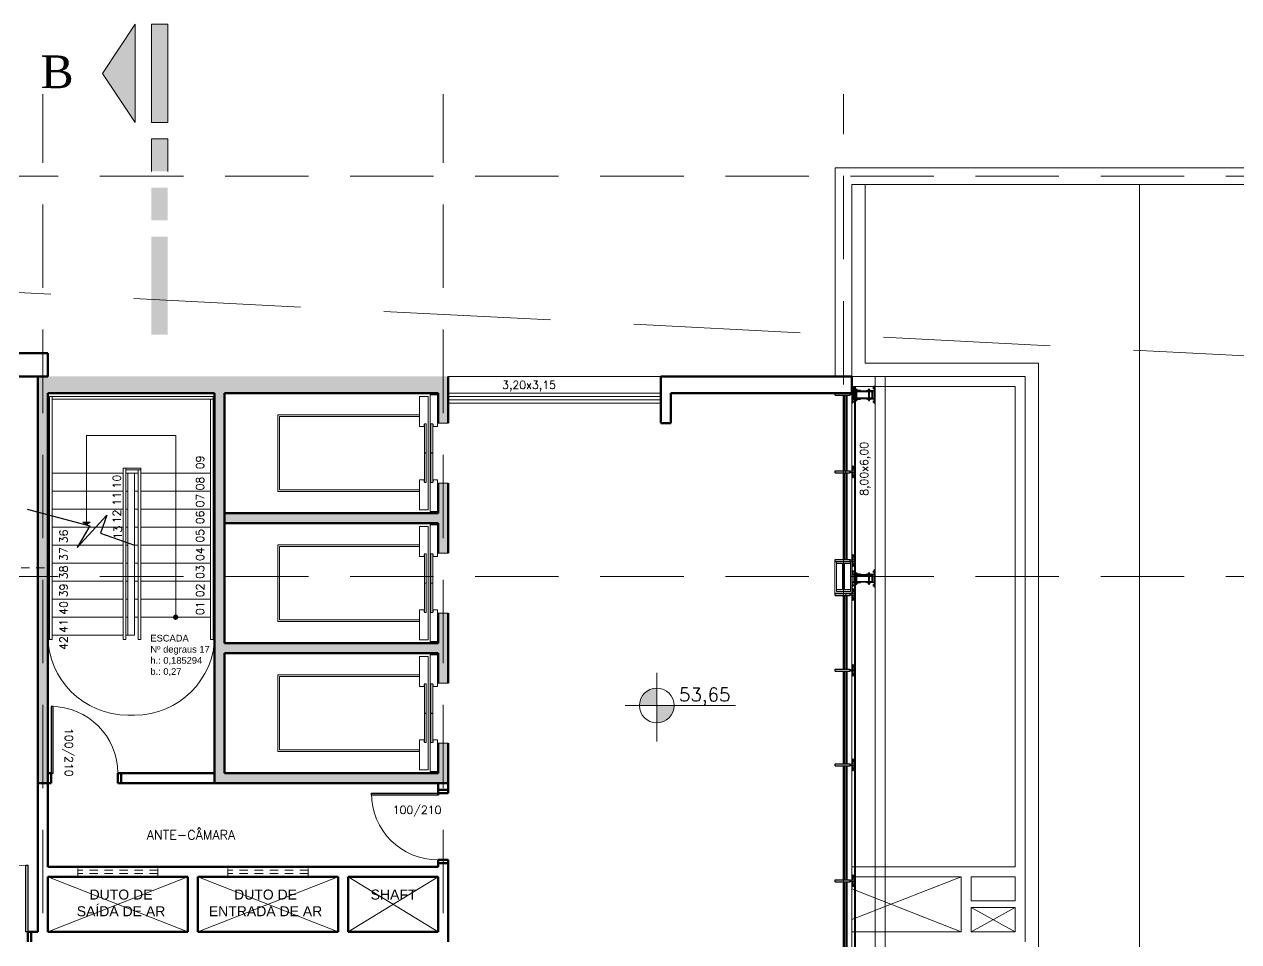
# Model space of a CAD drawing. Header units: millimetres. Extents: x 705 to 840, y 133 to 501.
# Drawn here: x 740.91 to 759.12, y 439.22 to 452.97 of the extents above; entities that cross this region are included whole.
import ezdxf

# ---------------------------------------------------------------- set-up
doc = ezdxf.new("R2010")
doc.units = ezdxf.units.MM
doc.header["$LTSCALE"] = 10
doc.linetypes.add('DASHED2', pattern=[0.375, 0.25, -0.125])
doc.linetypes.add('HIDDEN2', pattern=[0.1875, 0.125, -0.0625])
doc.layers.get('0').update_dxf_attribs({"color": 90})
doc.layers.add('ACCESORIO', color=90, linetype='Continuous')
doc.layers.add('VIDRO', color=140, linetype='Continuous')
for name, color, linetype, lineweight in [('CINZA', 252, 'Continuous', 13), ('cinza 03', 252, 'Continuous', 13), ('COTA', 90, 'Continuous', 9), ('DIMS', 90, 'Continuous', 9), ('HACHT', 90, 'Continuous', 9), ('LIFTELE', 16, 'Continuous', 20), ('linha estutura', 252, 'Continuous', 13), ('PAREDES', 50, 'Continuous', 50), ('PAREDES 2', 50, 'Continuous', 50), ('Pilares', 16, 'Continuous', 20), ('pn 02', 16, 'Continuous', 20), ('PN-01', 90, 'Continuous', 13), ('PN-03', 180, 'Continuous', 30), ('PN02', 16, 'Continuous', 20), ('recuos', 16, 'Continuous', 20), ('texto', 16, 'Continuous', 20), ('WALLS', 90, 'Continuous', 15)]:
    doc.layers.add(name, color=color, linetype=linetype, lineweight=lineweight)
doc.styles.get("Standard").update_dxf_attribs({"font": 'simplex.shx'})

# ---------------------------------------------------------------- blocks, each defined once
blk = doc.blocks.new('LIFTPLAN')
at = {"layer": 'LIFTELE', "color": 7, "linetype": 'Continuous'}
for p, q in [((-575, 0), (-575, 2125)), ((-575, 2125), (575, 2125)), ((-550, 0), (-550, 2100)), ((-550, 2100), (550, 2100)), ((550, 0), (550, 2100)), ((575, 0), (575, 2125)), ((-850, 0), (-400, 0)), ((-850, -130), (-850, 0)), ((-400, 0), (-400, -69)), ((400, 0), (850, 0)), ((400, -69), (400, 0)), ((850, 0), (850, -130)), ((-875, -180), (-900, -180)), ((875, -160), (-875, -160)), ((-875, -160), (-875, -269)), ((850, -130), (-850, -130)), ((-2, -75), (-439, -75)), ((-439, -75), (-439, -100)), ((-439, -100), (-2, -100)), ((-439, -170), (-2, -170)), ((-439, -200), (-439, -170)), ((-400, -69), (-432, -69)), ((-2, -100), (-2, -75)), ((-2, -170), (-2, -200)), ((2, -75), (439, -75)), ((2, -100), (2, -75)), ((439, -100), (2, -100)), ((439, -170), (2, -170)), ((2, -170), (2, -200)), ((432, -69), (400, -69)), ((439, -75), (439, -100)), ((439, -200), (439, -170)), ((875, -269), (875, -160)), ((900, -180), (875, -180)), ((-875, -269), (-400, -269)), ((-2, -200), (-439, -200)), ((-400, -206), (-432, -206)), ((-400, -269), (-400, -206)), ((2, -200), (439, -200)), ((400, -206), (400, -269)), ((432, -206), (400, -206)), ((400, -269), (875, -269))]:
    blk.add_line(p, q, dxfattribs=at)
blk = doc.blocks.new('BLO253')
blk.add_lwpolyline([(39.6, 2, -0.4142136), (40.6, 1, 0.4142136), (41.6, 0), (91.5, 0, 0.4142136), (92.5, 1), (92.5, 4, 0.4142136), (91.5, 5), (49.6, 5, -0.4142136), (44.6, 10), (44.6, 89, 0.4142136), (43.6, 90), (41.6, 90, 0.4142136), (40.6, 89), (40.6, 6.5, -0.4142136), (39.1, 5), (-39.1, 5, -0.4142136), (-40.6, 6.5), (-40.6, 89, 0.4142136), (-41.6, 90), (-43.6, 90, 0.4142136), (-44.6, 89), (-44.6, 10, -0.4142136), (-49.6, 5), (-91.5, 5, 0.4142136), (-92.5, 4), (-92.5, 1, 0.4142136), (-91.5, 0), (-41.6, 0, 0.4142136), (-40.6, 1, -0.4142136), (-39.6, 2)], format="xyb", close=True)
blk = doc.blocks.new('CAB-BUL')
for p, q in [((-6, 11), (6, 11)), ((-4, 2), (-4, 9)), ((-4, 1), (-4, 2)), ((4, 2), (4, 9)), ((4, 1), (4, 2))]:
    blk.add_line(p, q)
blk.add_lwpolyline([(-9, 1), (9, 1), (9, 0), (-9, 0)], close=True)
blk.add_lwpolyline([(8, 9, 0.888889), (4, 9, 0.50025), (-4, 9, 0.88987), (-8, 9), (-8, 2), (8, 2)], format="xyb", close=True)
blk = doc.blocks.new('TUERCA')
for p, q in [((-7, -2), (7, -2)), ((7, -10), (-7, -10)), ((-5, -11), (3, -10)), ((-5, -12), (4, -11)), ((-5, -13), (4, -12)), ((-5, -14), (4, -13)), ((-5, -16), (4, -14)), ((-4, -8), (-4, -3)), ((-3, -16), (4, -16)), ((4, -3), (4, -8))]:
    blk.add_line(p, q)
blk.add_lwpolyline([(-9, 0), (9, 0), (9, -2), (-9, -2)], close=True)
blk.add_lwpolyline([(-4, -8, -0.666895), (-9, -8), (-9, -3, -0.666895), (-4, -3, -0.349005), (4, -3, -0.666667), (9, -3), (9, -8, -0.666667), (4, -8, -0.349005)], format="xyb", close=True)
blk.add_lwpolyline([(-4, -10), (-3, -10), (-5, -11), (-3, -11), (-5, -12), (-3, -12), (-5, -13), (-3, -14), (-5, -14), (-3, -15), (-5, -16), (-3, -16), (3, -16), (4, -16), (3, -15), (4, -14), (3, -14), (4, -13), (3, -13), (4, -12), (3, -11), (4, -11), (3, -10), (4, -10)])
blk = doc.blocks.new('fixação madeira')
at = {"layer": 'ACCESORIO'}
for p, q in [((-0.052, -0.063), (-0.05, -0.076)), ((-0.05, -0.063), (-0.048, -0.076)), ((-0.048, -0.063), (-0.047, -0.076)), ((-0.047, -0.063), (-0.045, -0.076)), ((-0.045, -0.063), (-0.043, -0.076)), ((-0.043, -0.063), (-0.041, -0.076)), ((-0.041, -0.063), (-0.039, -0.076)), ((-0.039, -0.063), (-0.038, -0.076)), ((-0.038, -0.063), (-0.036, -0.076)), ((-0.036, -0.063), (-0.034, -0.076)), ((-0.034, -0.063), (-0.032, -0.076)), ((-0.032, -0.063), (-0.03, -0.076)), ((-0.03, -0.063), (-0.029, -0.076)), ((-0.029, -0.063), (-0.027, -0.076)), ((-0.027, -0.063), (-0.025, -0.076)), ((-0.025, -0.063), (-0.023, -0.076)), ((-0.023, -0.063), (-0.021, -0.076)), ((-0.021, -0.063), (-0.02, -0.076)), ((-0.02, -0.063), (-0.018, -0.076)), ((-0.018, -0.063), (-0.016, -0.076)), ((-0.016, -0.063), (-0.014, -0.076)), ((-0.014, -0.063), (-0.012, -0.076)), ((-0.012, -0.076), (-0.012, -0.063)), ((-0.052, -0.251), (-0.05, -0.264)), ((-0.05, -0.251), (-0.048, -0.264)), ((-0.048, -0.251), (-0.047, -0.264)), ((-0.047, -0.251), (-0.045, -0.264)), ((-0.045, -0.251), (-0.043, -0.264)), ((-0.043, -0.251), (-0.041, -0.264)), ((-0.041, -0.251), (-0.039, -0.264)), ((-0.039, -0.251), (-0.038, -0.264)), ((-0.038, -0.251), (-0.036, -0.264)), ((-0.036, -0.251), (-0.034, -0.264)), ((-0.034, -0.251), (-0.032, -0.264)), ((-0.032, -0.251), (-0.03, -0.264)), ((-0.03, -0.251), (-0.029, -0.264)), ((-0.029, -0.251), (-0.027, -0.264)), ((-0.027, -0.251), (-0.025, -0.264)), ((-0.025, -0.251), (-0.023, -0.264)), ((-0.023, -0.251), (-0.021, -0.264)), ((-0.021, -0.251), (-0.02, -0.264)), ((-0.02, -0.251), (-0.018, -0.264)), ((-0.018, -0.251), (-0.016, -0.264)), ((-0.016, -0.251), (-0.014, -0.264)), ((-0.014, -0.251), (-0.012, -0.264)), ((-0.012, -0.264), (-0.012, -0.251))]:
    blk.add_line(p, q, dxfattribs=at)
for points in [[(-0.06, -0.034), (0.057, -0.034), (0.057, -0.308), (-0.06, -0.308)], [(-0.052, -0.042), (0.049, -0.042), (0.049, -0.3), (-0.052, -0.3)]]:
    blk.add_lwpolyline(points, close=True, dxfattribs=at)
for points in [[(0.049, -0.063), (-0.014, -0.063), (-0.015, -0.066), (-0.016, -0.063), (-0.017, -0.066), (-0.018, -0.063), (-0.018, -0.066), (-0.02, -0.063), (-0.02, -0.066), (-0.021, -0.063), (-0.022, -0.066), (-0.023, -0.063), (-0.024, -0.066), (-0.025, -0.063), (-0.026, -0.066), (-0.027, -0.063), (-0.027, -0.066), (-0.029, -0.063), (-0.029, -0.066), (-0.03, -0.063), (-0.031, -0.066), (-0.032, -0.063), (-0.033, -0.066), (-0.034, -0.063), (-0.035, -0.066), (-0.036, -0.063), (-0.036, -0.066), (-0.038, -0.063), (-0.038, -0.066), (-0.039, -0.063), (-0.04, -0.066), (-0.041, -0.063), (-0.042, -0.066), (-0.043, -0.063), (-0.044, -0.066), (-0.045, -0.063), (-0.045, -0.066), (-0.047, -0.063), (-0.047, -0.066), (-0.048, -0.063), (-0.049, -0.066), (-0.05, -0.063), (-0.051, -0.066), (-0.052, -0.063)], [(-0.052, -0.076), (-0.051, -0.074), (-0.05, -0.076), (-0.05, -0.074), (-0.048, -0.076), (-0.048, -0.074), (-0.047, -0.076), (-0.046, -0.074), (-0.045, -0.076), (-0.044, -0.074), (-0.043, -0.076), (-0.042, -0.074), (-0.041, -0.076), (-0.041, -0.074), (-0.039, -0.076), (-0.039, -0.074), (-0.038, -0.076), (-0.037, -0.074), (-0.036, -0.076), (-0.035, -0.074), (-0.034, -0.076), (-0.033, -0.074), (-0.032, -0.076), (-0.032, -0.074), (-0.03, -0.076), (-0.03, -0.074), (-0.029, -0.076), (-0.028, -0.074), (-0.027, -0.076), (-0.026, -0.074), (-0.025, -0.076), (-0.024, -0.074), (-0.023, -0.076), (-0.023, -0.074), (-0.021, -0.076), (-0.021, -0.074), (-0.02, -0.076), (-0.019, -0.074), (-0.018, -0.076), (-0.017, -0.074), (-0.016, -0.076), (-0.015, -0.074), (-0.014, -0.076), (-0.014, -0.074), (-0.012, -0.076), (0.049, -0.076)], [(0.049, -0.251), (-0.014, -0.251), (-0.015, -0.253), (-0.016, -0.251), (-0.017, -0.253), (-0.018, -0.251), (-0.018, -0.253), (-0.02, -0.251), (-0.02, -0.253), (-0.021, -0.251), (-0.022, -0.253), (-0.023, -0.251), (-0.024, -0.253), (-0.025, -0.251), (-0.026, -0.253), (-0.027, -0.251), (-0.027, -0.253), (-0.029, -0.251), (-0.029, -0.253), (-0.03, -0.251), (-0.031, -0.253), (-0.032, -0.251), (-0.033, -0.253), (-0.034, -0.251), (-0.035, -0.253), (-0.036, -0.251), (-0.036, -0.253), (-0.038, -0.251), (-0.038, -0.253), (-0.039, -0.251), (-0.04, -0.253), (-0.041, -0.251), (-0.042, -0.253), (-0.043, -0.251), (-0.044, -0.253), (-0.045, -0.251), (-0.045, -0.253), (-0.047, -0.251), (-0.047, -0.253), (-0.048, -0.251), (-0.049, -0.253), (-0.05, -0.251), (-0.051, -0.253), (-0.052, -0.251)], [(-0.052, -0.264), (-0.051, -0.262), (-0.05, -0.264), (-0.05, -0.262), (-0.048, -0.264), (-0.048, -0.262), (-0.047, -0.264), (-0.046, -0.262), (-0.045, -0.264), (-0.044, -0.262), (-0.043, -0.264), (-0.042, -0.262), (-0.041, -0.264), (-0.041, -0.262), (-0.039, -0.264), (-0.039, -0.262), (-0.038, -0.264), (-0.037, -0.262), (-0.036, -0.264), (-0.035, -0.262), (-0.034, -0.264), (-0.033, -0.262), (-0.032, -0.264), (-0.032, -0.262), (-0.03, -0.264), (-0.03, -0.262), (-0.029, -0.264), (-0.028, -0.262), (-0.027, -0.264), (-0.026, -0.262), (-0.025, -0.264), (-0.024, -0.262), (-0.023, -0.264), (-0.023, -0.262), (-0.021, -0.264), (-0.021, -0.262), (-0.02, -0.264), (-0.019, -0.262), (-0.018, -0.264), (-0.017, -0.262), (-0.016, -0.264), (-0.015, -0.262), (-0.014, -0.264), (-0.014, -0.262), (-0.012, -0.264), (0.049, -0.264)]]:
    blk.add_lwpolyline(points, dxfattribs=at)
at = {"layer": 'ACCESORIO', "xscale": 0.001440000000002328, "yscale": 0.001440000000002328, "zscale": 0.00144, "rotation": 180}
blk.add_blockref('BLO253', (-0.001, 0.001), dxfattribs=at)
at = {"layer": 'ACCESORIO', "linetype": 'Continuous', "xscale": 0.001440000000002328, "yscale": 0.001440000000002328, "zscale": 0.00144}
for name, p, rotation in [('CAB-BUL', (-0.105, -0.006), 180), ('TUERCA', (-0.066, -0.07), 270), ('CAB-BUL', (0.063, -0.07), 270), ('CAB-BUL', (0.1, -0.006), 180), ('CAB-BUL', (0.063, -0.258), 270)]:
    blk.add_blockref(name, p, dxfattribs=dict(at, rotation=rotation))
at = {"layer": 'ACCESORIO', "xscale": -0.001440000000002328, "yscale": 0.001440000000002328, "zscale": 0.00144}
blk.add_blockref('BLO253', (-0.001, -0.345), dxfattribs=at)
at = {"layer": 'ACCESORIO', "linetype": 'Continuous', "xscale": -0.001440000000002328, "yscale": 0.001440000000002328, "zscale": 0.00144}
for p in [(-0.105, -0.338), (0.1, -0.338)]:
    blk.add_blockref('CAB-BUL', p, dxfattribs=at)
at = {"layer": 'ACCESORIO', "color": 252, "linetype": 'Continuous', "xscale": 0.001440000000002328, "yscale": 0.001440000000002328, "zscale": 0.00144, "rotation": 270}
blk.add_blockref('TUERCA', (-0.066, -0.258), dxfattribs=at)
blk = doc.blocks.new('SPIDER')
at = {"layer": 'HACHT'}
blk.add_line((-0.289, -0.009), (-0.289, 0.009), dxfattribs=at)
at = {"layer": 'PN-01'}
for p, q in [((-0.264, 0.063), (-0.304, 0.063)), ((-0.293, 0.067), (-0.299, 0.07)), ((-0.294, 0.066), (-0.299, 0.069)), ((-0.264, 0.064), (-0.299, 0.064)), ((-0.264, 0.062), (-0.299, 0.062)), ((-0.294, 0.06), (-0.299, 0.058)), ((-0.293, 0.059), (-0.299, 0.056)), ((-0.264, 0.064), (-0.298, 0.064)), ((-0.289, 0.066), (-0.294, 0.066)), ((-0.289, 0.06), (-0.294, 0.06)), ((-0.289, 0.067), (-0.293, 0.067)), ((-0.289, 0.059), (-0.293, 0.059)), ((-0.283, 0.079), (-0.289, 0.079)), ((-0.283, 0.048), (-0.289, 0.048)), ((-0.228, 0.009), (-0.289, 0.009)), ((-0.279, 0.072), (-0.283, 0.079)), ((-0.279, 0.055), (-0.283, 0.048)), ((-0.27, 0.072), (-0.279, 0.072)), ((-0.27, 0.055), (-0.279, 0.055)), ((-0.264, 0.089), (-0.27, 0.089)), ((-0.27, 0.089), (-0.27, 0.009)), ((-0.264, 0.078), (-0.27, 0.078)), ((-0.264, 0.048), (-0.27, 0.048)), ((-0.264, 0.034), (-0.27, 0.034)), ((-0.264, 0.089), (-0.264, 0.009)), ((-0.258, 0.072), (-0.264, 0.076)), ((-0.258, 0.055), (-0.264, 0.051)), ((-0.262, 0.074), (-0.262, 0.052)), ((-0.261, 0.074), (-0.261, 0.053)), ((-0.26, 0.073), (-0.26, 0.053)), ((-0.258, 0.089), (-0.252, 0.089)), ((-0.258, 0.089), (-0.258, 0.08)), ((-0.258, 0.08), (-0.258, 0.047)), ((-0.258, 0.047), (-0.258, 0.009)), ((-0.258, 0.034), (-0.252, 0.034)), ((-0.252, 0.089), (-0.252, 0.009)), ((-0.264, -0.063), (-0.304, -0.063)), ((-0.293, -0.059), (-0.299, -0.056)), ((-0.294, -0.06), (-0.299, -0.058)), ((-0.264, -0.062), (-0.299, -0.062)), ((-0.264, -0.064), (-0.299, -0.064)), ((-0.294, -0.066), (-0.299, -0.069)), ((-0.293, -0.067), (-0.299, -0.07)), ((-0.264, -0.064), (-0.298, -0.064)), ((-0.289, -0.06), (-0.294, -0.06)), ((-0.289, -0.066), (-0.294, -0.066)), ((-0.289, -0.059), (-0.293, -0.059)), ((-0.289, -0.067), (-0.293, -0.067)), ((-0.228, -0.009), (-0.289, -0.009)), ((-0.283, -0.048), (-0.289, -0.048)), ((-0.283, -0.079), (-0.289, -0.079)), ((-0.279, -0.055), (-0.283, -0.048)), ((-0.279, -0.072), (-0.283, -0.079)), ((-0.27, -0.055), (-0.279, -0.055)), ((-0.27, -0.072), (-0.279, -0.072)), ((-0.27, -0.089), (-0.27, -0.009)), ((-0.264, -0.034), (-0.27, -0.034)), ((-0.264, -0.048), (-0.27, -0.048)), ((-0.264, -0.078), (-0.27, -0.078)), ((-0.264, -0.089), (-0.27, -0.089)), ((-0.264, -0.089), (-0.264, -0.009)), ((-0.258, -0.055), (-0.264, -0.051)), ((-0.258, -0.072), (-0.264, -0.076)), ((-0.262, -0.074), (-0.262, -0.052)), ((-0.261, -0.074), (-0.261, -0.053)), ((-0.26, -0.073), (-0.26, -0.053)), ((-0.258, -0.047), (-0.258, -0.009)), ((-0.258, -0.034), (-0.252, -0.034)), ((-0.258, -0.08), (-0.258, -0.047)), ((-0.258, -0.089), (-0.258, -0.08)), ((-0.258, -0.089), (-0.252, -0.089)), ((-0.252, -0.089), (-0.252, -0.009))]:
    blk.add_line(p, q, dxfattribs=at)
at = {"layer": 'PN-03'}
for p, q in [((-0.228, -0.015), (-0.228, 0.015)), ((0, 0.015), (-0.228, 0.015)), ((0, -0.015), (0, 0.015)), ((0, -0.015), (-0.228, -0.015))]:
    blk.add_line(p, q, dxfattribs=at)

msp = doc.modelspace()

# ---------------------------------------------------------------- hatches: boundary and pattern name
at = {"layer": 'cinza 03'}
h = msp.add_hatch(color=256, dxfattribs=at)
h.paths.add_polyline_path([(747.191, 447.69), (741.191, 447.69), (741.191, 445.637), (741.266, 445.617), (741.266, 445.931), (741.266, 447.44), (743.766, 447.44), (743.766, 442.521), (743.916, 442.521), (743.916, 443.54), (747.116, 443.54), (747.116, 443.09), (747.191, 443.09), (747.191, 444.14), (747.116, 444.14), (747.116, 443.69), (743.916, 443.69), (743.916, 447.44), (747.116, 447.44), (747.116, 446.99), (747.191, 446.99)])
h.paths.add_polyline_path([(747.266, 447.69), (747.191, 447.69), (747.191, 446.99), (747.266, 446.99)])
h.paths.add_polyline_path([(747.191, 446.09), (747.116, 446.09), (747.116, 445.64), (743.916, 445.64), (743.916, 445.49), (747.116, 445.49), (747.116, 445.04), (747.191, 445.04)], flags=17)
h.paths.add_polyline_path([(747.266, 446.09), (747.191, 446.09), (747.191, 445.04), (747.266, 445.04)])
h.paths.add_polyline_path([(747.266, 444.14), (747.191, 444.14), (747.191, 443.09), (747.266, 443.09)])
h.paths.add_polyline_path([(747.266, 442.19), (747.191, 442.19), (747.191, 441.59), (747.266, 441.59)])
h.paths.add_polyline_path([(747.191, 442.19), (747.116, 442.19), (747.116, 441.74), (743.916, 441.74), (743.916, 442.521), (743.766, 442.521), (743.766, 441.59), (747.191, 441.59)])
h.paths.add_polyline_path([(741.191, 445.637), (741.116, 445.657), (741.116, 444.82), (741.191, 444.82)])
h.paths.add_polyline_path([(741.266, 445.617), (741.191, 445.637), (741.191, 444.82), (741.266, 444.82)])
h.paths.add_polyline_path([(741.191, 444.82), (741.116, 444.82), (741.116, 441.59), (741.191, 441.59)])
h.paths.add_polyline_path([(741.266, 444.82), (741.191, 444.82), (741.191, 441.59), (741.266, 441.59), (741.266, 441.74)])
h.paths.add_polyline_path([(741.191, 447.69), (741.116, 447.69), (741.116, 445.657), (741.191, 445.637)])
h = msp.add_hatch(color=256, dxfattribs=at)
h.paths.add_polyline_path([(750.393, 443.017, 0.414214), (750.132, 442.756), (750.393, 442.756)])
h.paths.add_polyline_path([(750.393, 442.494, 0.414214), (750.655, 442.756), (750.393, 442.756)])
at = {"layer": 'Pilares'}
msp.add_hatch(color=256, dxfattribs=at).paths.add_polyline_path([(753.086, 444.465), (753.296, 444.465), (753.296, 444.495), (753.206, 444.495), (753.206, 444.885), (753.296, 444.885), (753.296, 444.915), (753.086, 444.915), (753.086, 444.885), (753.176, 444.885), (753.176, 444.495), (753.086, 444.495)])
at = {"layer": 'PN-01', "ltscale": 0.05}
h = msp.add_hatch(color=256, dxfattribs=at)
h.paths.add_polyline_path([(742.083, 452.233), (742.573, 452.968), (742.573, 451.498)])
h.paths.add_polyline_path([(742.818, 451.498), (742.818, 452.968), (743.063, 452.968), (743.063, 451.498)])
h.paths.add_polyline_path([(742.818, 450.763), (742.818, 451.253), (743.063, 451.253), (743.063, 450.763)])
h.paths.add_polyline_path([(742.818, 450.028), (742.818, 450.518), (743.063, 450.518), (743.063, 450.028)])
h.paths.add_polyline_path([(742.818, 449.06), (742.818, 449.783), (743.063, 449.783), (743.063, 449.06)])
h.paths.add_polyline_path([(742.818, 448.313), (742.818, 449.06), (743.063, 449.06), (743.063, 448.313)])
h = msp.add_hatch(color=256, dxfattribs=at)
h.paths.add_polyline_path([(742.083, 452.233), (742.573, 452.968), (742.573, 451.498)])
h.paths.add_polyline_path([(742.818, 451.498), (742.818, 452.968), (743.063, 452.968), (743.063, 451.498)])
h.paths.add_polyline_path([(742.818, 450.763), (742.818, 451.253), (743.063, 451.253), (743.063, 450.763)])
h.paths.add_polyline_path([(742.818, 450.028), (742.818, 450.518), (743.063, 450.518), (743.063, 450.028)])
h.paths.add_polyline_path([(742.818, 449.06), (742.818, 449.783), (743.063, 449.783), (743.063, 449.06)])
h.paths.add_polyline_path([(742.818, 448.313), (742.818, 449.06), (743.063, 449.06), (743.063, 448.313)])
at = {"layer": 'PN-01'}
msp.add_hatch(color=256, dxfattribs=at).paths.add_polyline_path([(741.846, 445.465), (741.902, 445.507), (741.791, 445.507)])

# ---------------------------------------------------------------- linework, layer by layer
at = {"layer": 'CINZA'}
for p, q in [((753.194, 447.41), (753.194, 446.273)), ((753.209, 447.41), (753.209, 446.273)), ((753.228, 447.41), (753.228, 446.273)), ((753.228, 447.41), (753.228, 447.406)), ((753.243, 447.41), (753.243, 446.273)), ((753.194, 446.243), (753.194, 444.945)), ((753.209, 446.243), (753.209, 444.945)), ((753.228, 446.273), (753.228, 445.95)), ((753.228, 446.243), (753.228, 444.945)), ((753.243, 446.243), (753.243, 444.945)), ((753.194, 444.406), (753.194, 443.299)), ((753.209, 444.406), (753.209, 443.299)), ((753.228, 444.436), (753.228, 444.113)), ((753.228, 444.406), (753.228, 443.299)), ((753.243, 444.406), (753.243, 443.299)), ((753.194, 443.269), (753.194, 441.883)), ((753.209, 443.269), (753.209, 441.883)), ((753.228, 443.269), (753.228, 441.883)), ((753.243, 443.269), (753.243, 441.883)), ((753.194, 441.853), (753.194, 440.142)), ((753.209, 441.853), (753.209, 440.142)), ((753.228, 441.853), (753.228, 440.142)), ((753.243, 441.853), (753.243, 440.142)), ((753.194, 440.112), (753.194, 438.02)), ((753.209, 440.112), (753.209, 438.02)), ((753.228, 440.112), (753.228, 438.02)), ((753.243, 440.112), (753.243, 438.02))]:
    msp.add_line(p, q, dxfattribs=at)
at = {"layer": 'cinza 03'}
for p, q in [((753.066, 450.815), (753.066, 447.69)), ((762.191, 450.815), (753.066, 450.815)), ((762.191, 450.815), (753.066, 450.815)), ((753.316, 450.565), (753.316, 447.69)), ((761.941, 450.565), (753.316, 450.565)), ((753.516, 450.565), (753.516, 447.89)), ((757.628, 436.815), (757.628, 450.565)), ((756.116, 447.89), (753.516, 447.89)), ((756.116, 439.015), (756.116, 447.89)), ((755.916, 447.69), (753.816, 447.69)), ((755.916, 439.215), (755.916, 447.69)), ((755.766, 447.54), (753.816, 447.54)), ((755.766, 440.34), (755.766, 447.54)), ((742.566, 442.61), (742.466, 442.61)), ((755.766, 440.34), (753.316, 440.34)), ((755.916, 439.215), (755.916, 440.34)), ((741.266, 440.19), (743.366, 439.365)), ((743.366, 440.19), (741.266, 439.365)), ((743.516, 440.19), (745.616, 439.365)), ((745.616, 440.19), (743.516, 439.365)), ((745.766, 440.19), (747.116, 439.365)), ((745.766, 439.365), (747.116, 440.19)), ((754.956, 440.19), (753.316, 440.19)), ((754.956, 440.19), (753.316, 439.546)), ((754.956, 440.19), (754.956, 439.365)), ((755.766, 440.19), (755.106, 440.19)), ((755.106, 440.19), (755.106, 439.828)), ((755.766, 439.828), (755.766, 440.19)), ((753.316, 440.01), (754.956, 439.365)), ((755.106, 439.828), (755.766, 439.828)), ((755.106, 439.728), (755.766, 439.365)), ((755.766, 439.728), (755.106, 439.365)), ((755.106, 439.728), (755.766, 439.728)), ((755.106, 439.728), (755.106, 439.365)), ((755.766, 439.365), (755.766, 439.728)), ((753.316, 439.365), (754.956, 439.365)), ((755.106, 439.365), (755.766, 439.365))]:
    msp.add_line(p, q, dxfattribs=at)
at = {"layer": 'cinza 03', "linetype": 'HIDDEN2', "ltscale": 0.1}
msp.add_line((728.941, 444.82), (741.291, 444.82), dxfattribs=at)
at = {"layer": 'cinza 03'}
for centre, radius, start, end in [((742.466, 443.81), 1.2, 180, 270), ((742.566, 443.81), 1.2, 270, 360), ((741.316, 441.74), 1, 0, 90), ((747.116, 441.441), 1, 180, 270), ((740.966, 439.365), 1, 90, 180)]:
    msp.add_arc(centre, radius, start, end, dxfattribs=at)
at = {"layer": 'COTA'}
for p, q in [((750.393, 443.244), (750.393, 442.218)), ((749.919, 442.756), (751.572, 442.756))]:
    msp.add_line(p, q, dxfattribs=at)
msp.add_circle((750.393, 442.756), 0.261, dxfattribs=at)
at = {"layer": 'HACHT'}
for p, q in [((753.188, 447.41), (753.188, 446.273)), ((753.248, 447.41), (753.248, 446.273)), ((753.188, 446.243), (753.188, 444.945)), ((753.248, 446.243), (753.248, 444.945)), ((753.188, 444.406), (753.188, 443.299)), ((753.248, 444.406), (753.248, 443.299)), ((753.188, 443.269), (753.188, 441.883)), ((753.248, 443.269), (753.248, 441.883)), ((753.188, 441.853), (753.188, 440.142)), ((753.248, 441.853), (753.248, 440.142)), ((753.188, 440.112), (753.188, 438.02)), ((753.248, 440.112), (753.248, 438.02))]:
    msp.add_line(p, q, dxfattribs=at)
at = {"layer": 'linha estutura', "linetype": 'DASHED2', "ltscale": 0.5}
for p, q in [((741.191, 422.766), (741.191, 451.919)), ((747.191, 422.766), (747.191, 451.919)), ((753.191, 421.32), (753.191, 451.919)), ((723.297, 450.69), (767.656, 450.69)), ((723.297, 444.69), (767.656, 444.69))]:
    msp.add_line(p, q, dxfattribs=at)
at = {"layer": 'PAREDES', "linetype": 'Continuous'}
for p, q in [((741.266, 447.44), (741.266, 445.731)), ((743.766, 447.44), (743.766, 441.59)), ((743.916, 447.44), (743.916, 443.69)), ((747.116, 445.64), (743.916, 445.64)), ((747.116, 445.49), (743.916, 445.49)), ((743.916, 443.69), (747.116, 443.69)), ((743.916, 443.54), (747.116, 443.54)), ((743.916, 443.54), (743.916, 441.74))]:
    msp.add_line(p, q, dxfattribs=at)
at = {"layer": 'PAREDES'}
for p, q in [((741.266, 445.931), (741.266, 441.59)), ((741.266, 441.59), (741.266, 445.931)), ((741.266, 441.59), (741.266, 441.74)), ((741.316, 441.74), (741.266, 441.74)), ((741.316, 441.59), (741.316, 441.74)), ((741.316, 441.59), (741.316, 441.74)), ((742.316, 441.59), (742.316, 441.74)), ((742.316, 441.59), (742.316, 441.74)), ((742.316, 441.59), (742.316, 441.74)), ((743.766, 441.74), (742.316, 441.74)), ((742.366, 441.59), (742.366, 441.74)), ((741.316, 441.59), (741.116, 441.59)), ((743.766, 441.59), (742.316, 441.59)), ((747.266, 441.491), (747.116, 441.491)), ((747.266, 441.441), (747.116, 441.441)), ((747.266, 441.441), (747.116, 441.441)), ((747.266, 440.441), (747.116, 440.441)), ((747.266, 440.441), (747.116, 440.441)), ((747.266, 440.441), (747.116, 440.441)), ((747.266, 440.391), (747.116, 440.391)), ((740.966, 439.215), (740.966, 439.365)), ((741.016, 439.215), (741.016, 439.365))]:
    msp.add_line(p, q, dxfattribs=at)
at = {"layer": 'PAREDES 2'}
for p, q in [((735.066, 448.04), (741.266, 448.04)), ((741.266, 448.04), (741.266, 447.69)), ((741.266, 447.69), (735.316, 447.69)), ((741.116, 447.69), (741.116, 439.365)), ((747.266, 447.69), (747.266, 446.99)), ((753.316, 447.69), (750.456, 447.69)), ((753.066, 447.69), (750.456, 447.69)), ((750.456, 447.69), (750.456, 446.99)), ((753.316, 447.69), (753.316, 447.44)), ((741.116, 439.365), (741.116, 447.44)), ((741.266, 447.44), (741.266, 440.34)), ((743.766, 447.44), (741.266, 447.44)), ((741.266, 440.34), (741.266, 447.44)), ((747.116, 447.44), (743.916, 447.44)), ((747.116, 447.44), (747.116, 446.99)), ((750.606, 446.99), (750.606, 447.44)), ((753.316, 447.44), (750.606, 447.44)), ((750.456, 446.99), (750.606, 446.99)), ((747.116, 446.09), (747.116, 445.64)), ((747.266, 446.09), (747.266, 445.04)), ((747.116, 445.49), (747.116, 445.04)), ((747.116, 444.14), (747.116, 443.69)), ((747.266, 444.14), (747.266, 443.09)), ((747.116, 443.54), (747.116, 443.09)), ((747.116, 442.19), (747.116, 441.74)), ((747.266, 442.19), (747.266, 441.59)), ((743.916, 441.74), (747.116, 441.74)), ((743.766, 441.59), (747.266, 441.59)), ((747.116, 441.59), (747.116, 441.411)), ((747.266, 441.59), (747.266, 441.441)), ((741.266, 440.34), (747.116, 440.34)), ((747.116, 440.441), (747.116, 440.34)), ((747.266, 440.441), (747.266, 439.215)), ((741.266, 439.365), (741.266, 440.19)), ((741.266, 440.19), (743.366, 440.19)), ((741.266, 440.19), (741.266, 439.365)), ((743.366, 440.19), (743.366, 439.365)), ((743.516, 440.19), (745.616, 440.19)), ((743.516, 440.19), (743.516, 439.365)), ((745.616, 440.19), (745.616, 439.365)), ((745.766, 440.19), (745.766, 439.365)), ((745.766, 440.19), (747.116, 440.19)), ((747.116, 440.19), (747.116, 439.365)), ((740.966, 439.365), (741.116, 439.365)), ((741.266, 439.365), (743.366, 439.365)), ((743.516, 439.365), (745.616, 439.365)), ((745.766, 439.365), (747.116, 439.365))]:
    msp.add_line(p, q, dxfattribs=at)
at = {"layer": 'Pilares'}
for p, q in [((753.061, 444.44), (753.061, 444.94)), ((753.086, 444.465), (753.086, 444.915)), ((753.176, 444.885), (753.086, 444.885)), ((753.176, 444.495), (753.176, 444.885)), ((753.206, 444.495), (753.206, 444.885)), ((753.296, 444.885), (753.206, 444.885)), ((753.296, 444.465), (753.296, 444.915)), ((753.321, 444.44), (753.321, 444.94)), ((753.061, 444.44), (753.321, 444.44)), ((753.176, 444.495), (753.086, 444.495)), ((753.296, 444.495), (753.206, 444.495))]:
    msp.add_line(p, q, dxfattribs=at)
for points in [[(753.296, 444.885), (753.296, 444.915), (753.086, 444.915), (753.086, 444.885)], [(753.086, 444.495), (753.086, 444.465), (753.296, 444.465), (753.296, 444.495)]]:
    msp.add_lwpolyline(points, dxfattribs=at)
at = {"layer": 'pn 02', "ltscale": 0.05}
for q in [(742.083, 452.233), (742.083, 452.233), (742.573, 451.498), (742.573, 451.498), (742.573, 451.498), (742.573, 451.498)]:
    msp.add_line((742.573, 452.968), q, dxfattribs=at)
at = {"layer": 'pn 02'}
for p, q in [((742.573, 451.498), (742.573, 452.968)), ((742.573, 451.498), (742.573, 452.968)), ((742.818, 451.498), (742.818, 452.968)), ((742.818, 452.968), (743.063, 452.968)), ((742.818, 451.498), (742.818, 452.968)), ((742.818, 452.968), (743.063, 452.968)), ((743.063, 452.968), (743.063, 451.498)), ((743.063, 452.968), (743.063, 451.498)), ((743.063, 451.498), (742.818, 451.498)), ((743.063, 451.498), (742.818, 451.498)), ((743.063, 451.498), (742.818, 451.498)), ((743.063, 451.498), (742.818, 451.498)), ((743.063, 451.253), (742.818, 451.253)), ((742.818, 450.763), (742.818, 451.253)), ((743.063, 451.253), (742.818, 451.253)), ((742.818, 450.763), (742.818, 451.253)), ((743.063, 451.253), (742.818, 451.253)), ((742.818, 450.763), (742.818, 451.253)), ((743.063, 451.253), (742.818, 451.253)), ((742.818, 450.763), (742.818, 451.253)), ((743.063, 451.253), (743.063, 450.763)), ((743.063, 451.253), (743.063, 450.763)), ((743.063, 451.253), (743.063, 450.763)), ((743.063, 451.253), (743.063, 450.763)), ((753.816, 447.69), (753.316, 447.69)), ((753.666, 437.99), (753.666, 447.69)), ((753.816, 437.99), (753.816, 447.69)), ((753.816, 447.54), (753.316, 447.54)), ((741.266, 446.24), (741.292, 446.24)), ((741.33, 446.24), (742.397, 446.24)), ((742.435, 446.24), (742.466, 446.24)), ((742.466, 445.184), (742.466, 446.24)), ((742.466, 446.24), (742.566, 446.24)), ((742.566, 443.81), (742.566, 446.24)), ((742.566, 446.24), (742.621, 446.24)), ((742.66, 446.24), (743.704, 446.24)), ((743.742, 446.24), (743.766, 446.24)), ((741.266, 445.97), (741.292, 445.97)), ((741.33, 445.97), (742.397, 445.97)), ((742.435, 445.97), (742.466, 445.97)), ((742.566, 445.97), (742.621, 445.97)), ((742.66, 445.97), (743.704, 445.97)), ((743.742, 445.97), (743.766, 445.97)), ((741.266, 445.7), (741.292, 445.7)), ((741.33, 445.7), (742.397, 445.7)), ((742.435, 445.7), (742.466, 445.7)), ((742.566, 445.7), (742.621, 445.7)), ((742.66, 445.7), (743.704, 445.7)), ((743.742, 445.7), (743.766, 445.7)), ((741.886, 445.43), (742.397, 445.43)), ((742.435, 445.43), (742.466, 445.43)), ((742.566, 445.43), (742.621, 445.43)), ((742.66, 445.43), (743.704, 445.43)), ((743.742, 445.43), (743.766, 445.43)), ((742.566, 445.16), (742.621, 445.16)), ((742.66, 445.16), (743.704, 445.16)), ((743.742, 445.16), (743.766, 445.16)), ((742.566, 444.89), (742.621, 444.89)), ((742.66, 444.89), (743.704, 444.89)), ((743.742, 444.89), (743.766, 444.89)), ((742.566, 444.62), (742.621, 444.62)), ((742.66, 444.62), (743.704, 444.62)), ((743.742, 444.62), (743.766, 444.62)), ((742.566, 444.35), (742.621, 444.35)), ((742.66, 444.35), (743.704, 444.35)), ((743.742, 444.35), (743.766, 444.35)), ((742.566, 444.08), (742.621, 444.08)), ((742.66, 444.08), (743.704, 444.08)), ((743.742, 444.08), (743.766, 444.08)), ((742.466, 443.81), (742.566, 443.81))]:
    msp.add_line(p, q, dxfattribs=at)
for points in [[(741.292, 447.389), (743.742, 447.389), (743.742, 447.35), (741.33, 447.35)], [(741.292, 447.389), (741.292, 445.608)], [(741.33, 445.6), (741.33, 447.389)], [(743.742, 447.389), (743.742, 443.745), (743.704, 443.745), (743.704, 447.35)], [(742.397, 446.287), (742.397, 446.313), (742.661, 446.313), (742.661, 446.287), (742.435, 446.287)], [(742.397, 446.313), (742.397, 445.21)], [(742.435, 445.195), (742.435, 446.313)], [(742.66, 446.287), (742.66, 443.745), (742.621, 443.745), (742.621, 446.287)]]:
    msp.add_lwpolyline(points, dxfattribs=at)
at = {"layer": 'PN-01', "ltscale": 0.05}
msp.add_line((742.083, 452.233), (742.573, 451.498), dxfattribs=at)
msp.add_line((742.083, 452.233), (742.573, 451.498), dxfattribs=at)
at = {"layer": 'PN-01'}
for p, q in [((750.456, 447.69), (747.266, 447.69)), ((753.316, 447.69), (753.316, 437.99)), ((750.456, 447.44), (747.266, 447.44)), ((750.456, 447.39), (747.266, 447.39)), ((750.456, 447.34), (747.266, 447.34)), ((750.456, 447.29), (747.266, 447.29)), ((743.182, 446.802), (741.846, 446.802)), ((741.846, 446.802), (741.846, 445.462)), ((743.182, 444.08), (743.182, 446.802)), ((741.266, 445.43), (741.292, 445.43)), ((741.33, 445.43), (741.886, 445.43)), ((741.266, 445.16), (741.292, 445.16)), ((741.33, 445.16), (742.397, 445.16)), ((742.435, 445.16), (742.466, 445.16)), ((742.466, 445.184), (742.466, 443.81)), ((741.266, 444.89), (741.292, 444.89)), ((741.33, 444.89), (742.397, 444.89)), ((742.435, 444.89), (742.466, 444.89)), ((741.266, 444.62), (741.292, 444.62)), ((741.33, 444.62), (742.397, 444.62)), ((742.435, 444.62), (742.466, 444.62)), ((741.266, 444.35), (741.292, 444.35)), ((741.33, 444.35), (742.397, 444.35)), ((742.435, 444.35), (742.466, 444.35)), ((741.266, 444.08), (741.292, 444.08)), ((741.33, 444.08), (742.397, 444.08)), ((742.435, 444.08), (742.466, 444.08)), ((741.266, 443.81), (741.292, 443.81)), ((741.33, 443.81), (742.397, 443.81)), ((742.435, 443.81), (742.466, 443.81))]:
    msp.add_line(p, q, dxfattribs=at)
for points in [[(741.33, 445.6), (741.33, 443.745), (741.292, 443.745), (741.292, 445.61)], [(742.435, 445.195), (742.435, 443.745), (742.397, 443.745), (742.397, 445.21)]]:
    msp.add_lwpolyline(points, dxfattribs=at)
msp.add_lwpolyline([(741.846, 445.465), (741.902, 445.507), (741.791, 445.507)], close=True, dxfattribs=at)
at = {"layer": 'PN-01', "const_width": 0.04}
msp.add_lwpolyline([(743.162, 444.08, 1), (743.202, 444.08, 1)], format="xyb", close=True, dxfattribs=at)
at = {"layer": 'PN-03'}
msp.add_lwpolyline([(740.955, 445.7), (741.897, 445.448), (741.704, 445.127), (742.149, 445.608), (742.053, 445.339), (742.566, 445.16)], dxfattribs=at)
for points in [[(741.316, 441.74), (741.346, 441.74), (741.346, 442.74), (741.316, 442.74)], [(747.116, 441.441), (747.116, 441.411), (746.116, 441.411), (746.116, 441.441)], [(740.966, 439.365), (740.936, 439.365), (740.936, 440.365), (740.966, 440.365)]]:
    msp.add_lwpolyline(points, close=True, dxfattribs=at)
at = {"layer": 'PN02', "linetype": 'HIDDEN2', "ltscale": 0.1}
for p, q in [((741.716, 440.19), (741.716, 440.34)), ((742.916, 440.19), (742.916, 440.34)), ((743.966, 440.19), (743.966, 440.34)), ((745.166, 440.19), (745.166, 440.34)), ((742.916, 440.29), (741.716, 440.29)), ((742.916, 440.24), (741.716, 440.24)), ((745.166, 440.29), (743.966, 440.29)), ((745.166, 440.24), (743.966, 440.24))]:
    msp.add_line(p, q, dxfattribs=at)
at = {"layer": 'recuos', "linetype": 'DASHED2'}
msp.add_line((786.249, 446.604), (737.445, 449.121), dxfattribs=at)
at = {"layer": 'VIDRO'}
for p, q in [((753.355, 447.54), (753.355, 437.99)), ((753.365, 447.54), (753.365, 437.99))]:
    msp.add_line(p, q, dxfattribs=at)
at = {"layer": 'WALLS', "linetype": 'Continuous'}
for p, q in [((747.116, 446.99), (747.116, 447.44)), ((747.116, 446.99), (747.266, 446.99)), ((747.116, 445.64), (747.116, 446.09)), ((747.266, 446.09), (747.116, 446.09)), ((747.116, 445.49), (747.116, 445.04)), ((747.266, 445.04), (747.116, 445.04)), ((747.116, 444.14), (747.266, 444.14)), ((747.116, 444.14), (747.116, 443.69)), ((747.116, 443.09), (747.116, 443.54)), ((747.116, 443.09), (747.266, 443.09)), ((747.116, 441.74), (747.116, 442.19)), ((747.266, 442.19), (747.116, 442.19))]:
    msp.add_line(p, q, dxfattribs=at)

# ---------------------------------------------------------------- block references
at = {"layer": 'cinza 03', "xscale": -1}
for p in [(753.066, 447.425), (753.066, 446.258), (753.066, 444.93), (753.066, 444.421), (753.066, 443.284), (753.066, 441.868), (753.066, 440.127)]:
    msp.add_blockref('SPIDER', p, dxfattribs=at)
at = {"layer": 'cinza 03', "rotation": 90}
for p in [(753.317, 447.416), (753.317, 444.663)]:
    msp.add_blockref('fixação madeira', p, dxfattribs=at)
at = {"layer": 'DIMS', "yscale": 0.001, "zscale": 0.001, "rotation": 90}
for p, xscale in [((746.836, 446.54), 0.001), ((746.836, 444.59), -0.001), ((746.836, 442.64), 0.001)]:
    msp.add_blockref('LIFTPLAN', p, dxfattribs=dict(at, xscale=xscale))

# ---------------------------------------------------------------- texts
at = {"layer": 'COTA'}
msp.add_text('53,65', height=0.2, dxfattribs=at).set_placement((750.726, 442.819))
for s, insert, char_height, width, attachment_point in [('{\\fArial|b0|i0|c0|p34;ESCADA\\PNº degraus 17\\Ph.: 0,185294\\Pb.: 0,27}', (742.803, 443.197), 0.1, 1.367, 7), ('{\\fArial|b0|i0|c0|p34;DUTO DE SAÍDA DE AR}', (742.363, 439.997), 0.15, 1.506, 2), ('{\\fArial|b0|i0|c0|p34;DUTO DE ENTRADA DE AR}', (744.529, 439.997), 0.15, 1.77087, 2), ('{\\fArial|b0|i0|c0|p34;SHAFT}', (746.448, 439.997), 0.15, 1.771, 2)]:
    msp.add_mtext(s, dxfattribs=dict(at, insert=insert, char_height=char_height, width=width, attachment_point=attachment_point))
at = {"layer": 'pn 02', "ltscale": 0.05, "insert": (741.159, 452.009), "char_height": 0.49, "width": 3.68578, "attachment_point": 7}
msp.add_mtext('{\\fTimes New Roman|b0|i0|c0|p18;B}', dxfattribs=at)
msp.add_mtext('{\\fTimes New Roman|b0|i0|c0|p18;B}', dxfattribs=at)
at = {"layer": 'texto'}
for s, height, p in [('3,20x3,15', 0.12, (748.075, 447.502)), ('100/210', 0.12, (746.436, 441.131)), ('ANTE-CÂMARA', 0.14, (742.749, 440.746))]:
    msp.add_text(s, height=height, dxfattribs=at).set_placement(p)
for s, rotation, p in [('8,00x6,00', 90, (753.561, 445.9)), ('09', 90, (743.607, 446.298)), ('10', 90, (742.36, 446.009)), ('08', 90, (743.607, 445.98)), ('11', 90, (742.36, 445.755)), ('07', 90, (743.607, 445.726)), ('12', 90, (742.36, 445.487)), ('06', 90, (743.607, 445.472)), ('13', 90, (742.374, 445.247)), ('36', 90, (741.563, 445.188)), ('05', 90, (743.607, 445.197)), ('37', 90, (741.563, 444.925)), ('04', 90, (743.607, 444.922)), ('38', 90, (741.563, 444.648)), ('03', 90, (743.607, 444.654)), ('39', 90, (741.563, 444.378)), ('02', 90, (743.607, 444.379)), ('40', 90, (741.563, 444.115)), ('01', 90, (743.607, 444.111)), ('41', 90, (741.563, 443.845)), ('42', 90, (741.563, 443.589)), ('100/210', 270, (741.523, 442.42))]:
    msp.add_text(s, height=0.12, rotation=rotation, dxfattribs=at).set_placement(p)

doc.saveas('drawing.dxf')
